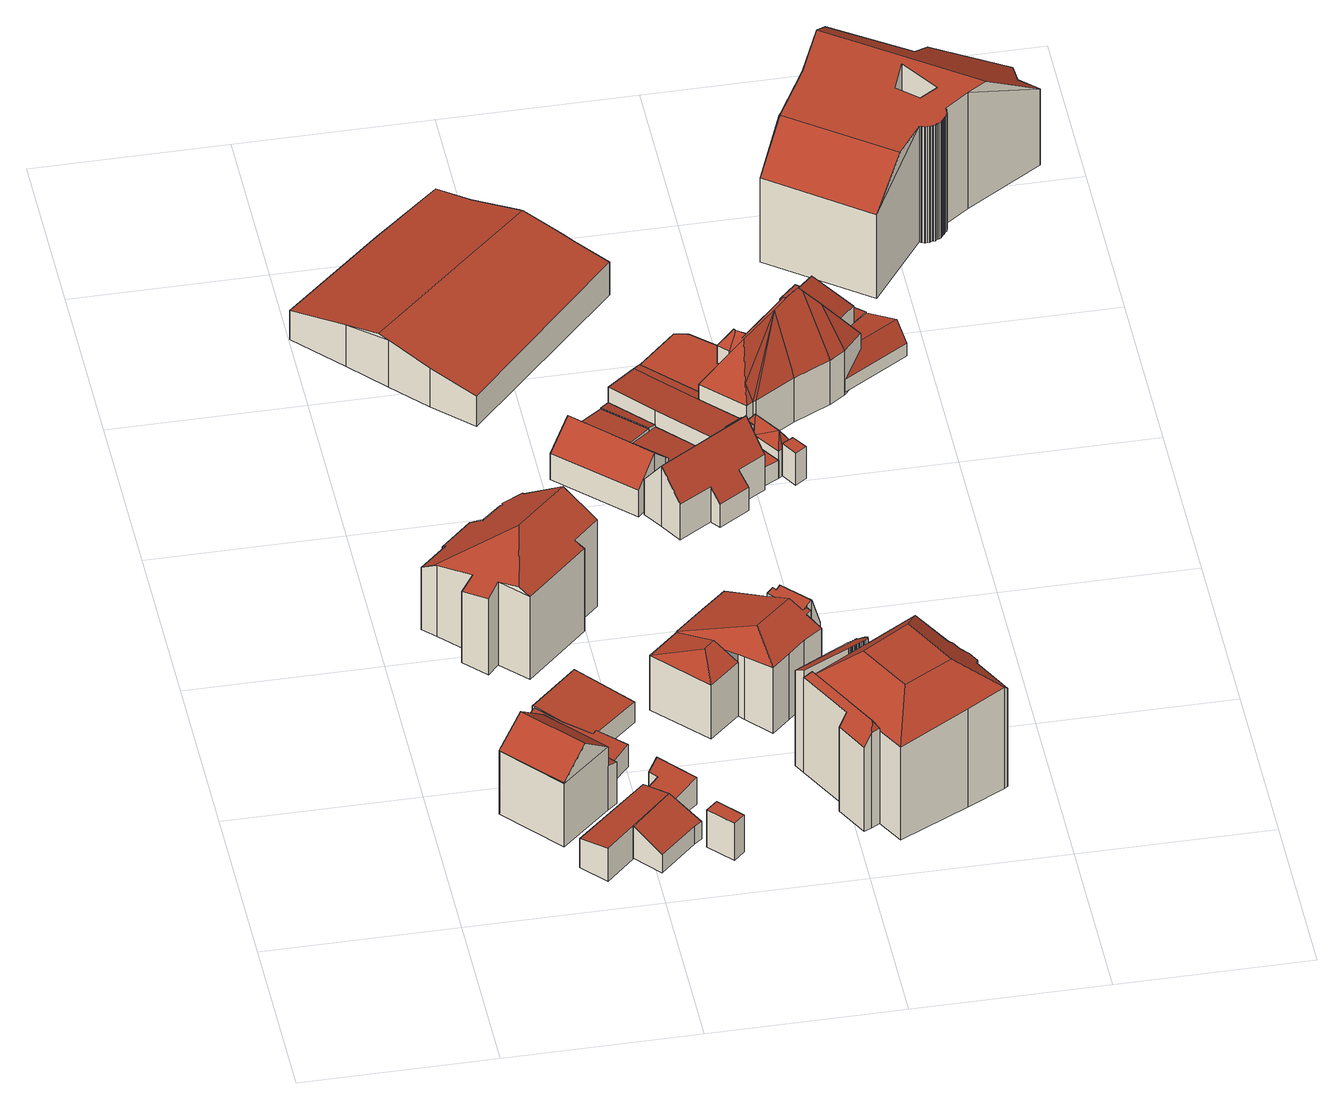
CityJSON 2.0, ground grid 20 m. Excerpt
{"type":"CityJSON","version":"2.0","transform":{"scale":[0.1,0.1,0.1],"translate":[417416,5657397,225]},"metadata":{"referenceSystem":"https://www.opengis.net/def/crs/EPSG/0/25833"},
"CityObjects":{
"building1":{"type":"Building","attributes":{"Gemeindeschluessel":14612000,"Geometrietyp2DReferenz":"3000","function":"31001_9998","roofType":"9999"},"children":["building1-1","building1-2"]},
"building1-1":{"type":"BuildingPart","attributes":{"Dachtyp_tdc":"tdcPolyFlatRoof","Dachneigung":10.13,"QualitaetDacherkennung":56,"Geometrietyp2DReferenz":"3000","measuredHeight":5.42,"roofType":"2100"},"parents":["building1"],"geometry":[{"type":"MultiSurface","lod":"2","boundaries":[[[0,1,2,3]],[[1,4,5,2]],[[4,6,7,5]],[[4,1,0,6]],[[7,3,2,5]]],"semantics":{"surfaces":[{"type":"WallSurface"},{"type":"RoofSurface"},{"type":"GroundSurface"}],"values":[0,0,0,1,2]}}]},
"building1-2":{"type":"BuildingPart","attributes":{"Dachtyp_tdc":"tdcGableRoof","Dachneigung":38.37,"QualitaetDacherkennung":75,"Geometrietyp2DReferenz":"3000","measuredHeight":10.66,"roofType":"3100"},"parents":["building1"],"geometry":[{"type":"MultiSurface","lod":"2","boundaries":[[[8,9,10,11]],[[9,12,3,10]],[[12,0,3]],[[13,14,15,7,6]],[[14,8,11,15]],[[16,17,18,19]],[[12,9,19,18,13]],[[14,17,16,8]],[[13,18,17,14]],[[8,16,19,9]],[[11,10,3,7,15]]],"semantics":{"surfaces":[{"type":"WallSurface"},{"type":"RoofSurface"},{"type":"GroundSurface"}],"values":[0,0,0,0,0,1,1,0,0,0,2]}}]},
"building2":{"type":"Building","attributes":{"Dachtyp_tdc":"tdcPolyFlatRoof","Gemeindeschluessel":14612000,"Dachneigung":7.51,"QualitaetDacherkennung":46,"Geometrietyp2DReferenz":"3000","measuredHeight":4.1,"function":"31001_9998","roofType":"2100"},"geometry":[{"type":"Solid","lod":"2","boundaries":[[[[20,21,22,23,24]],[[25,26,21,20]],[[26,27,22,21]],[[27,28,23,22]],[[28,29,24,23]],[[29,25,20,24]],[[29,28,27,26,25]]]],"semantics":{"surfaces":[{"type":"GroundSurface"},{"type":"WallSurface"},{"type":"RoofSurface"}],"values":[[0,1,1,1,1,1,2]]}}]},
"building3":{"type":"Building","attributes":{"Dachtyp_tdc":"tdcPolyFlatRoof","Gemeindeschluessel":14612000,"Dachneigung":5.76,"QualitaetDacherkennung":72,"Geometrietyp2DReferenz":"3000","measuredHeight":2.83,"function":"31001_9998","roofType":"2100"},"geometry":[{"type":"Solid","lod":"2","boundaries":[[[[30,31,32,33]],[[30,34,35,36,37,38,31]],[[32,39,40,41,42,43,33]],[[31,38,39,32]],[[38,37,40,39]],[[37,36,41,40]],[[36,35,42,41]],[[35,34,43,42]],[[34,30,33,43]]]],"semantics":{"surfaces":[{"type":"WallSurface"},{"type":"RoofSurface"},{"type":"GroundSurface"}],"values":[[0,1,2,0,0,0,0,0,0]]}}]},
"building4":{"type":"Building","attributes":{"Dachtyp_tdc":"tdcPolyFlatRoof","Gemeindeschluessel":14612000,"Dachneigung":26.76,"QualitaetDacherkennung":75,"Geometrietyp2DReferenz":"3000","measuredHeight":4.05,"function":"31001_9998","roofType":"2100"},"geometry":[{"type":"Solid","lod":"2","boundaries":[[[[44,29,45,46]],[[29,28,47,45]],[[28,48,49,47]],[[48,50,51,49]],[[50,44,46,51]],[[50,48,28,29,44]],[[46,45,47,49,51]]]],"semantics":{"surfaces":[{"type":"WallSurface"},{"type":"RoofSurface"},{"type":"GroundSurface"}],"values":[[0,0,0,0,0,1,2]]}}]},
"building5":{"type":"Building","attributes":{"Dachtyp_tdc":"tdcPolyFlatRoof","Gemeindeschluessel":14612000,"Dachneigung":3.5,"QualitaetDacherkennung":76,"Geometrietyp2DReferenz":"3000","measuredHeight":3.07,"function":"31001_9998","roofType":"2100"},"geometry":[{"type":"Solid","lod":"2","boundaries":[[[[52,37,53,54]],[[37,55,56,53]],[[55,57,58,56]],[[57,59,60,58]],[[59,61,62,60]],[[61,63,64,62]],[[63,52,54,64]],[[63,61,59,57,55,37,52]],[[54,53,56,58,60,62,64]]]],"semantics":{"surfaces":[{"type":"WallSurface"},{"type":"RoofSurface"},{"type":"GroundSurface"}],"values":[[0,0,0,0,0,0,0,1,2]]}}]},
"building6":{"type":"Building","attributes":{"Dachtyp_tdc":"tdcFreeFormRoof","Gemeindeschluessel":14612000,"Dachneigung":34.51,"QualitaetDacherkennung":45,"Geometrietyp2DReferenz":"3000","measuredHeight":12.93,"function":"31001_9998","roofType":"5000"},"geometry":[{"type":"Solid","lod":"2","boundaries":[[[[65,66,67,68]],[[66,69,70,67]],[[69,71,72,70]],[[71,73,74,72]],[[73,75,76,74]],[[75,77,78,76]],[[77,79,80,78]],[[79,81,82,80]],[[81,83,84,82]],[[83,85,86,84]],[[85,87,88,86]],[[87,89,90,88]],[[89,91,92,90]],[[91,93,94,92]],[[93,95,96,94]],[[95,97,98,96]],[[97,99,100,98]],[[99,101,102,100]],[[101,65,68,102]],[[79,77,103,104,105,85,83,81]],[[106,104,103,75,73,71,69]],[[106,66,65,101,99,97,95,93,91,89,87,105,104]],[[87,85,105]],[[77,75,103]],[[69,66,106]],[[68,67,70,72,74,76,78,80,82,84,86,88,90,92,94,96,98,100,102]]]],"semantics":{"surfaces":[{"type":"WallSurface"},{"type":"RoofSurface"},{"type":"GroundSurface"}],"values":[[0,0,0,0,0,0,0,0,0,0,0,0,0,0,0,0,0,0,0,1,1,1,0,0,0,2]]}}]},
"building7":{"type":"Building","attributes":{"Dachtyp_tdc":"tdcPolyFlatRoof","Gemeindeschluessel":14612000,"Dachneigung":11.61,"QualitaetDacherkennung":45,"Geometrietyp2DReferenz":"3000","measuredHeight":3.43,"function":"31001_9998","roofType":"2100"},"geometry":[{"type":"Solid","lod":"2","boundaries":[[[[107,108,23,109]],[[108,110,22,23]],[[110,111,112,22]],[[111,113,114,112]],[[113,115,116,114]],[[115,107,109,116]],[[115,113,111,110,108,107]],[[109,23,22,112,114,116]]]],"semantics":{"surfaces":[{"type":"WallSurface"},{"type":"RoofSurface"},{"type":"GroundSurface"}],"values":[[0,0,0,0,0,0,1,2]]}}]},
"building8":{"type":"Building","attributes":{"Dachtyp_tdc":"tdcPolyFlatRoof","Gemeindeschluessel":14612000,"Dachneigung":0,"QualitaetDacherkennung":17,"Geometrietyp2DReferenz":"3000","measuredHeight":4.6,"function":"31001_9998","roofType":"1000"},"geometry":[{"type":"Solid","lod":"2","boundaries":[[[[117,118,119,120]],[[117,121,122,118]],[[119,123,124,120]],[[118,122,123,119]],[[122,121,124,123]],[[121,117,120,124]]]],"semantics":{"surfaces":[{"type":"WallSurface"},{"type":"RoofSurface"},{"type":"GroundSurface"}],"values":[[0,1,2,0,0,0]]}}]},
"building9":{"type":"Building","attributes":{"Gemeindeschluessel":14612000,"Geometrietyp2DReferenz":"3000","function":"31001_9998","roofType":"9999"},"children":["building9-1","building9-2","building9-3"]},
"building9-1":{"type":"BuildingPart","attributes":{"Dachtyp_tdc":"tdcHipAndGableRoof","Dachneigung":14.64,"QualitaetDacherkennung":64,"Geometrietyp2DReferenz":"3000","measuredHeight":7.94,"roofType":"5000"},"parents":["building9"],"geometry":[{"type":"MultiSurface","lod":"2","boundaries":[[[125,126,127,128]],[[126,129,130,127]],[[129,131,132,130]],[[131,133,134,132]],[[129,126,135]],[[126,125,136,137,135]],[[137,138,133,131,129,135]],[[139,128,127,130,132,134]]],"semantics":{"surfaces":[{"type":"WallSurface"},{"type":"RoofSurface"},{"type":"GroundSurface"}],"values":[0,0,0,0,1,1,1,2]}}]},
"building9-2":{"type":"BuildingPart","attributes":{"Dachtyp_tdc":"tdcGableRoof","Dachneigung":69.94,"QualitaetDacherkennung":42,"Geometrietyp2DReferenz":"3000","measuredHeight":9.63,"roofType":"3100"},"parents":["building9"],"geometry":[{"type":"MultiSurface","lod":"2","boundaries":[[[140,141,142,143,144]],[[141,145,146,142]],[[145,147,148,146]],[[147,149,150,148]],[[149,151,152,150]],[[151,153,154,152]],[[153,155,156,157,154]],[[153,151,149,147]],[[147,145,141,140,158,159,160,161,155,153]],[[143,142,146,148,150,152,154,157,162,163]]],"semantics":{"surfaces":[{"type":"WallSurface"},{"type":"RoofSurface"},{"type":"GroundSurface"}],"values":[0,0,0,0,0,0,0,1,1,2]}}]},
"building9-3":{"type":"BuildingPart","attributes":{"Dachtyp_tdc":"tdcHipAndGableRoof","Dachneigung":21.44,"QualitaetDacherkennung":67,"Geometrietyp2DReferenz":"3000","measuredHeight":9.9,"roofType":"5000"},"parents":["building9"],"geometry":[{"type":"MultiSurface","lod":"2","boundaries":[[[156,164,165,157]],[[164,166,167,165]],[[166,168,169,167]],[[168,170,171,169]],[[170,172,173,171]],[[172,174,175,173]],[[174,176,177,175]],[[176,178,125,128,177]],[[179,180,181,134,133]],[[180,182,183,181]],[[182,144,143,183]],[[179,138,184,136,178,176,174,185]],[[174,172,170,168,166,164,156,186,160,187,185]],[[187,158,144,182,180,179,185]],[[143,163,162,157,165,167,169,171,173,175,177,128,139,134,181,183]]],"semantics":{"surfaces":[{"type":"WallSurface"},{"type":"RoofSurface"},{"type":"GroundSurface"}],"values":[0,0,0,0,0,0,0,0,0,0,0,1,1,1,2]}}]},
"building10":{"type":"Building","attributes":{"Dachtyp_tdc":"tdcFreeFormRoof","Gemeindeschluessel":14612000,"Dachneigung":11.47,"QualitaetDacherkennung":46,"Geometrietyp2DReferenz":"3000","measuredHeight":6.07,"function":"31001_9998","roofType":"5000"},"geometry":[{"type":"Solid","lod":"2","boundaries":[[[[188,189,190]],[[191,192,193,194,195,196,197,198,199,200,201,202]],[[203,204,205]],[[189,188,192,191]],[[188,206,193,192]],[[206,207,194,193]],[[207,208,195,194]],[[208,209,196,195]],[[209,204,197,196]],[[204,203,198,197]],[[203,210,199,198]],[[210,211,200,199]],[[211,212,201,200]],[[212,213,202,201]],[[213,189,191,202]],[[209,208,207,206,188,190,205,204]],[[212,211,210,203,205,190,189,213]]]],"semantics":{"surfaces":[{"type":"WallSurface"},{"type":"GroundSurface"},{"type":"RoofSurface"}],"values":[[0,1,0,0,0,0,0,0,0,0,0,0,0,0,0,2,2]]}}]},
"building11":{"type":"Building","attributes":{"Gemeindeschluessel":14612000,"Geometrietyp2DReferenz":"3000","function":"31001_9998","roofType":"9999"},"children":["building11-1","building11-2"]},
"building11-1":{"type":"BuildingPart","attributes":{"Dachtyp_tdc":"tdcPolyFlatRoof","Dachneigung":7.34,"QualitaetDacherkennung":70,"Geometrietyp2DReferenz":"3000","measuredHeight":3.56,"roofType":"2100"},"parents":["building11"],"geometry":[{"type":"MultiSurface","lod":"2","boundaries":[[[214,215,216,217]],[[218,219,220,221]],[[219,222,223,220]],[[222,214,217,223]],[[222,219,218,215,214]],[[217,216,221,220,223]]],"semantics":{"surfaces":[{"type":"WallSurface"},{"type":"RoofSurface"},{"type":"GroundSurface"}],"values":[0,0,0,0,1,2]}}]},
"building11-2":{"type":"BuildingPart","attributes":{"Dachtyp_tdc":"tdcGableRoof","Dachneigung":41.95,"QualitaetDacherkennung":76,"Geometrietyp2DReferenz":"3000","measuredHeight":5.92,"roofType":"3100"},"parents":["building11"],"geometry":[{"type":"MultiSurface","lod":"2","boundaries":[[[224,225,218,221,226]],[[227,216,215]],[[227,228,229,216]],[[228,230,231,229]],[[230,232,233,231]],[[232,234,235,233]],[[234,236,237,235]],[[236,224,226,237]],[[232,230,228,227,225,224]],[[224,236,234,232]],[[226,221,216,229,231,233,235,237]]],"semantics":{"surfaces":[{"type":"WallSurface"},{"type":"RoofSurface"},{"type":"GroundSurface"}],"values":[0,0,0,0,0,0,0,0,1,1,2]}}]},
"building12":{"type":"Building","attributes":{"Gemeindeschluessel":14612000,"Geometrietyp2DReferenz":"3000","function":"31001_9998","roofType":"9999"},"children":["building12-1","building12-2","building12-3"]},
"building12-1":{"type":"BuildingPart","attributes":{"Dachtyp_tdc":"tdcCutTentRoof","Dachneigung":39.2,"QualitaetDacherkennung":50,"Geometrietyp2DReferenz":"3000","measuredHeight":15.43,"roofType":"9999"},"parents":["building12"],"geometry":[{"type":"MultiSurface","lod":"2","boundaries":[[[238,239,240,241]],[[242,243,244,245,246,247,248,249,250,251,252,253,254,255]],[[256,257,243,242]],[[257,258,244,243]],[[258,259,245,244]],[[259,260,246,245]],[[260,261,247,246]],[[261,262,248,247]],[[262,263,249,248]],[[263,264,250,249]],[[264,265,251,250]],[[265,266,252,251]],[[267,268,255,254]],[[268,256,242,255]],[[263,262,261,260,259,258,257,256,268,241,240]],[[265,264,263,240,239]],[[269,266,265,239,238]],[[268,267,269,238,241]]],"semantics":{"surfaces":[{"type":"RoofSurface"},{"type":"GroundSurface"},{"type":"WallSurface"}],"values":[0,1,2,2,2,2,2,2,2,2,2,2,2,2,0,0,0,0]}}]},
"building12-2":{"type":"BuildingPart","attributes":{"Dachtyp_tdc":"tdcFreeFormRoof","Dachneigung":59.52,"QualitaetDacherkennung":19,"Geometrietyp2DReferenz":"3000","measuredHeight":12.8,"roofType":"5000"},"parents":["building12"],"geometry":[{"type":"MultiSurface","lod":"2","boundaries":[[[270,271,272,273]],[[271,274,275,272]],[[274,276,277,275]],[[278,279,280,252,266]],[[279,270,273,280]],[[281,276,282]],[[276,274,271,270,279,283,282]],[[279,278,283]],[[278,281,282,283]],[[273,272,275,277,253,252,280]]],"semantics":{"surfaces":[{"type":"WallSurface"},{"type":"RoofSurface"},{"type":"GroundSurface"}],"values":[0,0,0,0,0,1,1,1,1,2]}}]},
"building12-3":{"type":"BuildingPart","attributes":{"Dachtyp_tdc":"tdcPolyFlatRoof","Dachneigung":32.08,"QualitaetDacherkennung":20,"Geometrietyp2DReferenz":"3000","measuredHeight":12.79,"roofType":"2100"},"parents":["building12"],"geometry":[{"type":"MultiSurface","lod":"2","boundaries":[[[284,285,286,287]],[[285,288,289,286]],[[288,290,291,289]],[[290,292,293,291]],[[292,294,295,293]],[[294,296,297,295]],[[296,298,299,297]],[[298,300,301,299]],[[300,302,303,301]],[[302,304,305,303]],[[304,306,307,305]],[[306,308,309,307]],[[308,310,311,309]],[[310,312,313,311]],[[312,314,315,313]],[[314,316,317,315]],[[316,318,319,317]],[[318,320,319]],[[320,321,322,319]],[[321,323,324,322]],[[325,326,327]],[[326,328,329,327]],[[328,330,331,329]],[[330,332,333,331]],[[332,334,335,333]],[[334,336,267,254,335]],[[337,284,287,277,276]],[[337,336,334,332,330,328,326,325,323,321,320,318,316,314,312,310,308,306,304,302,300,298,296,294,292,290,288,285,284]],[[287,286,289,291,293,295,297,299,301,303,305,307,309,311,313,315,317,319,322,324,327,329,331,333,335,254,253,277]],[[323,325,327,324]]],"semantics":{"surfaces":[{"type":"WallSurface"},{"type":"RoofSurface"},{"type":"GroundSurface"}],"values":[0,0,0,0,0,0,0,0,0,0,0,0,0,0,0,0,0,0,0,0,0,0,0,0,0,0,0,1,2,0]}}]},
"building13":{"type":"Building","attributes":{"Dachtyp_tdc":"tdcPolyFlatRoof","Gemeindeschluessel":14612000,"Dachneigung":18.19,"QualitaetDacherkennung":52,"Geometrietyp2DReferenz":"3000","measuredHeight":3.19,"function":"31001_9998","roofType":"2100"},"geometry":[{"type":"Solid","lod":"2","boundaries":[[[[338,339,340,341]],[[339,342,343,340]],[[342,344,345,343]],[[344,338,341,345]],[[344,342,339,338]],[[341,340,343,345]]]],"semantics":{"surfaces":[{"type":"WallSurface"},{"type":"RoofSurface"},{"type":"GroundSurface"}],"values":[[0,0,0,0,1,2]]}}]},
"building14":{"type":"Building","attributes":{"Dachtyp_tdc":"tdcPolyFlatRoof","Gemeindeschluessel":14612000,"Dachneigung":9.54,"QualitaetDacherkennung":56,"Geometrietyp2DReferenz":"3000","measuredHeight":3.13,"function":"31001_9998","roofType":"2100"},"geometry":[{"type":"Solid","lod":"2","boundaries":[[[[346,347,348,349]],[[347,350,351,348]],[[350,352,353,351]],[[352,354,355,353]],[[354,356,357,355]],[[356,358,359,357]],[[358,346,349,359]],[[358,356,354,352,350,347,346]],[[349,348,351,353,355,357,359]]]],"semantics":{"surfaces":[{"type":"WallSurface"},{"type":"RoofSurface"},{"type":"GroundSurface"}],"values":[[0,0,0,0,0,0,0,1,2]]}}]},
"building15":{"type":"Building","attributes":{"Dachtyp_tdc":"tdcGableRoof","Gemeindeschluessel":14612000,"Dachneigung":49.99,"QualitaetDacherkennung":78,"Geometrietyp2DReferenz":"3000","measuredHeight":7.6,"function":"31001_9998","roofType":"3100"},"geometry":[{"type":"Solid","lod":"2","boundaries":[[[[360,361,362,363]],[[361,364,365,362]],[[364,366,367,365]],[[366,368,369,367]],[[368,370,371,369]],[[370,372,373,371]],[[372,374,375,373]],[[374,376,377,375]],[[376,378,379,377]],[[378,380,381,379]],[[380,382,383,381]],[[382,360,363,383]],[[378,376,374,372,370]],[[370,368,366,364,361,360,382,380,378]],[[363,362,365,367,369,371,373,375,377,379,381,383]]]],"semantics":{"surfaces":[{"type":"WallSurface"},{"type":"RoofSurface"},{"type":"GroundSurface"}],"values":[[0,0,0,0,0,0,0,0,0,0,0,0,1,1,2]]}}]},
"building16":{"type":"Building","attributes":{"Gemeindeschluessel":14612000,"Geometrietyp2DReferenz":"3000","function":"31001_9998","roofType":"9999"},"children":["building16-1","building16-2"]},
"building16-1":{"type":"BuildingPart","attributes":{"Dachtyp_tdc":"tdcPolyFlatRoof","Dachneigung":8.45,"QualitaetDacherkennung":49,"Geometrietyp2DReferenz":"3000","measuredHeight":3.87,"roofType":"2100"},"parents":["building16"],"geometry":[{"type":"MultiSurface","lod":"2","boundaries":[[[384,385,386,387]],[[385,388,389,386]],[[388,390,391,389]],[[390,388,385,384]],[[387,386,389,391]]],"semantics":{"surfaces":[{"type":"WallSurface"},{"type":"RoofSurface"},{"type":"GroundSurface"}],"values":[0,0,0,1,2]}}]},
"building16-2":{"type":"BuildingPart","attributes":{"Dachtyp_tdc":"tdcPolyFlatRoof","Dachneigung":8.36,"QualitaetDacherkennung":64,"Geometrietyp2DReferenz":"3000","measuredHeight":4.54,"roofType":"2100"},"parents":["building16"],"geometry":[{"type":"MultiSurface","lod":"2","boundaries":[[[392,393,391,390]],[[392,394,395,393]],[[394,396,397,395]],[[396,398,399,397]],[[398,400,343,399]],[[400,401,340,343]],[[401,384,387,340]],[[401,400,398,396,394,392,390,384]],[[387,391,393,395,397,399,343,340]]],"semantics":{"surfaces":[{"type":"WallSurface"},{"type":"RoofSurface"},{"type":"GroundSurface"}],"values":[0,0,0,0,0,0,0,1,2]}}]},
"building17":{"type":"Building","attributes":{"Dachtyp_tdc":"tdcPolyFlatRoof","Gemeindeschluessel":14612000,"Dachneigung":8.48,"QualitaetDacherkennung":50,"Geometrietyp2DReferenz":"3000","measuredHeight":4.58,"function":"31001_9998","roofType":"2100"},"geometry":[{"type":"Solid","lod":"2","boundaries":[[[[402,403,404,405]],[[403,406,407,404]],[[406,408,409,407]],[[408,410,411,409]],[[410,402,405,411]],[[410,408,406,403,402]],[[405,404,407,409,411]]]],"semantics":{"surfaces":[{"type":"WallSurface"},{"type":"RoofSurface"},{"type":"GroundSurface"}],"values":[[0,0,0,0,0,1,2]]}}]},
"building18":{"type":"Building","attributes":{"Dachtyp_tdc":"tdcPolyFlatRoof","Gemeindeschluessel":14612000,"Dachneigung":0,"QualitaetDacherkennung":74,"Geometrietyp2DReferenz":"3000","measuredHeight":3.49,"function":"31001_9998","roofType":"1000"},"geometry":[{"type":"Solid","lod":"2","boundaries":[[[[412,413,414,415]],[[413,416,417,414]],[[416,418,419,417]],[[418,420,421,419]],[[420,422,423,421]],[[422,424,425,423]],[[424,426,427,425]],[[426,412,415,427]],[[426,424,422,420,418,416,413,412]],[[415,414,417,419,421,423,425,427]]]],"semantics":{"surfaces":[{"type":"WallSurface"},{"type":"RoofSurface"},{"type":"GroundSurface"}],"values":[[0,0,0,0,0,0,0,0,1,2]]}}]},
"building19":{"type":"Building","attributes":{"Dachtyp_tdc":"tdcPolyFlatRoof","Gemeindeschluessel":14612000,"Dachneigung":0,"QualitaetDacherkennung":40,"Geometrietyp2DReferenz":"3000","measuredHeight":2.25,"function":"31001_9998","roofType":"1000"},"geometry":[{"type":"Solid","lod":"2","boundaries":[[[[428,429,377,381]],[[429,430,431,377]],[[430,432,433,431]],[[432,428,381,433]],[[432,430,429,428]],[[381,377,431,433]]]],"semantics":{"surfaces":[{"type":"WallSurface"},{"type":"RoofSurface"},{"type":"GroundSurface"}],"values":[[0,0,0,0,1,2]]}}]},
"building20":{"type":"Building","attributes":{"Dachtyp_tdc":"tdcFreeFormRoof","Gemeindeschluessel":14612000,"Dachneigung":56.72,"QualitaetDacherkennung":12,"Geometrietyp2DReferenz":"3000","measuredHeight":4.82,"function":"31001_9998","roofType":"5000"},"geometry":[{"type":"Solid","lod":"2","boundaries":[[[[434,435,436,431]],[[435,437,438,436]],[[437,439,440,438]],[[439,441,442,440]],[[441,443,444,442]],[[443,445,446,444]],[[445,447,433,446]],[[447,434,431,433]],[[445,448,447]],[[448,445,443]],[[449,450,448,443,441]],[[449,441,439]],[[451,450,449,439,437]],[[451,437,435]],[[434,450,435]],[[434,448,450]],[[448,434,447]],[[431,436,438,440,442,444,446,433]],[[435,450,451]]]],"semantics":{"surfaces":[{"type":"WallSurface"},{"type":"RoofSurface"},{"type":"GroundSurface"}],"values":[[0,0,0,0,0,0,0,0,1,1,1,1,1,1,1,1,1,2,1]]}}]},
"building21":{"type":"Building","attributes":{"Dachtyp_tdc":"tdcPolyFlatRoof","Gemeindeschluessel":14612000,"Dachneigung":0,"QualitaetDacherkennung":8,"Geometrietyp2DReferenz":"3000","measuredHeight":4.04,"function":"31001_9998","roofType":"1000"},"geometry":[{"type":"Solid","lod":"2","boundaries":[[[[452,453,454,455]],[[453,456,457,454]],[[456,458,459,457]],[[458,452,455,459]],[[458,456,453,452]],[[455,454,457,459]]]],"semantics":{"surfaces":[{"type":"WallSurface"},{"type":"RoofSurface"},{"type":"GroundSurface"}],"values":[[0,0,0,0,1,2]]}}]},
"building22":{"type":"Building","attributes":{"Dachtyp_tdc":"tdcFreeFormRoof","Gemeindeschluessel":14612000,"Dachneigung":56.91,"QualitaetDacherkennung":31,"Geometrietyp2DReferenz":"3000","measuredHeight":12.14,"function":"31001_9998","roofType":"5000"},"geometry":[{"type":"Solid","lod":"2","boundaries":[[[[460,461,462,463]],[[461,464,465,462]],[[464,466,467,465]],[[466,468,469,467]],[[470,466,464]],[[471,472,470,464,461]],[[471,461,460]],[[471,473,472]],[[460,473,471]],[[474,473,460]],[[473,474,475]],[[476,477,478,479,473,475,480]],[[481,476,480,482]],[[481,482,483]],[[484,477,476,481,483,485]],[[486,484,485,487]],[[488,486,487,489]],[[488,489,490]],[[491,478,477,484,486,488,490,492]],[[493,491,492,494]],[[495,493,494,496]],[[497,498,495,496,499]],[[474,460,463,500]],[[497,499,501]],[[498,497,501,502]],[[479,478,491,493,495,498,502,468]],[[470,472,473,479,468,466]],[[468,502,503,469]],[[502,501,504,503]],[[501,499,505,504]],[[499,496,506,505]],[[496,494,507,506]],[[494,492,508,507]],[[492,490,509,508]],[[490,489,510,509]],[[489,487,511,510]],[[487,485,512,511]],[[485,483,513,512]],[[483,482,514,513]],[[482,480,515,514]],[[480,475,516,515]],[[475,474,500,516]],[[469,503,504,505,506,507,508,509,510,511,512,513,514,515,516,500,463,462,465,467]]]],"semantics":{"surfaces":[{"type":"WallSurface"},{"type":"RoofSurface"},{"type":"GroundSurface"}],"values":[[0,0,0,0,1,1,1,1,1,1,1,1,1,1,1,1,1,1,1,1,1,1,0,1,1,1,1,0,0,0,0,0,0,0,0,0,0,0,0,0,0,0,2]]}}]},
"building23":{"type":"Building","attributes":{"Dachtyp_tdc":"tdcPolyFlatRoof","Gemeindeschluessel":14612000,"Dachneigung":3.74,"QualitaetDacherkennung":48,"Geometrietyp2DReferenz":"3000","measuredHeight":3.35,"function":"31001_9998","roofType":"2100"},"geometry":[{"type":"Solid","lod":"2","boundaries":[[[[517,518,509,510]],[[518,519,520,509]],[[519,521,522,520]],[[521,523,524,522]],[[523,525,511,524]],[[525,517,510,511]],[[525,523,521,519,518,517]],[[510,509,520,522,524,511]]]],"semantics":{"surfaces":[{"type":"WallSurface"},{"type":"RoofSurface"},{"type":"GroundSurface"}],"values":[[0,0,0,0,0,0,1,2]]}}]},
"building24":{"type":"Building","attributes":{"Dachtyp_tdc":"tdcFreeFormRoof","Gemeindeschluessel":14612000,"Dachneigung":63.23,"QualitaetDacherkennung":5,"Geometrietyp2DReferenz":"3000","measuredHeight":4.03,"function":"31001_9998","roofType":"5000"},"geometry":[{"type":"Solid","lod":"2","boundaries":[[[[526,527,528,529]],[[527,530,531,528]],[[530,525,532,531]],[[525,533,534,532]],[[533,535,536,534]],[[535,526,529,536]],[[527,526,535,537,538]],[[537,533,525,530,538]],[[530,527,538]],[[535,533,537]],[[529,528,531,532,534,536]]]],"semantics":{"surfaces":[{"type":"WallSurface"},{"type":"RoofSurface"},{"type":"GroundSurface"}],"values":[[0,0,0,0,0,0,1,1,0,0,2]]}}]},
"building25":{"type":"Building","attributes":{"Dachtyp_tdc":"tdcFreeFormRoof","Gemeindeschluessel":14612000,"Dachneigung":36.53,"QualitaetDacherkennung":9,"Geometrietyp2DReferenz":"3000","measuredHeight":14.53,"function":"31001_9998","roofType":"5000"},"geometry":[{"type":"MultiSurface","lod":"2","boundaries":[[[539,540,541,542]],[[540,543,544,541]],[[543,545,546,544]],[[545,547,548,546]],[[549,550,551,552]],[[550,553,554,551]],[[553,555,556,554]],[[547,557,558,548]],[[557,559,560,558]],[[559,561,562,560]],[[561,563,564,562]],[[563,565,566,564]],[[565,567,568,566]],[[567,569,570,568]],[[569,571,572,570]],[[571,573,574,572]],[[573,575,576,574]],[[575,577,578,576]],[[577,579,580,578]],[[579,581,582,580]],[[581,583,584,582]],[[583,585,586,584]],[[585,587,588,586]],[[587,589,590,588]],[[589,591,592,590]],[[591,593,594,592]],[[593,595,596,594]],[[595,597,598,596]],[[597,599,600,598]],[[599,601,602,600]],[[601,603,604,602]],[[603,605,606,604]],[[605,607,608,606]],[[607,609,610,608]],[[609,611,612,610]],[[611,613,614,612]],[[613,615,616,614]],[[615,617,618,616]],[[619,620,621,622]],[[620,623,624,621]],[[623,625,626,624]],[[625,539,542,626]],[[613,627,628,615]],[[629,543,540,539,625,623,620,630]],[[627,611,609,607,605,603,601,599,597,595,593,591,589,587,585,583,581,579,577,575,573,571,569,567,565,563,561,559,557,547,549,555,553,550,549,547,545,629,630,619,617,628]],[[617,615,628]],[[620,619,630]],[[545,543,629]],[[613,611,627]],[[542,541,544,546,548,552,551,554,556,552,548,558,560,562,564,566,568,570,572,574,576,578,580,582,584,586,588,590,592,594,596,598,600,602,604,606,608,610,612,614,616,618,622,621,624,626]],[[617,619,622,618]]],"semantics":{"surfaces":[{"type":"WallSurface"},{"type":"RoofSurface"},{"type":"GroundSurface"}],"values":[0,0,0,0,0,0,0,0,0,0,0,0,0,0,0,0,0,0,0,0,0,0,0,0,0,0,0,0,0,0,0,0,0,0,0,0,0,0,0,0,0,0,1,1,1,0,0,0,0,2,0]}}]}
},
"vertices":[
[128,157,91],[138,166,88],[138,166,36],[128,157,36],[175,123,88],[175,123,36],[165,115,91],[165,115,36],
[61,128,115],[113,174,115],[113,174,36],[61,128,36],[128,157,115],[165,115,115],[113,68,115],[113,68,36],[61,128,116],[113,68,116],[138,91,143],[86,150,143],
[145,8,37],[122,34,37],[197,103,37],[218,79,37],[175,37,37],[145,8,78],[122,34,73],[197,103,73],[218,79,78],[175,37,78],
[177,155,60],[104,234,60],[104,234,35],[177,155,35],[196,176,63],[170,203,63],[166,199,62],[140,223,62],[118,248,62],[118,248,35],[140,223,35],[166,199,35],[170,203,35],[196,176,35],
[198,10,60],[175,37,38],[198,10,38],[218,79,38],[245,53,60],[245,53,38],[237,47,60],[237,47,38],
[166,199,59],[140,223,33],[166,199,33],[118,248,64],[118,248,33],[116,249,64],[116,249,33],[166,296,64],[166,296,33],[215,243,59],[215,243,33],[170,203,59],[170,203,33],
[154,500,120],[154,495,123],[154,495,25],[154,500,25],[214,431,133],[214,431,25],[187,405,133],[187,405,25],[195,397,128],[195,397,25],[130,335,128],[130,335,25],[104,362,129],[104,362,25],[92,349,120],[92,349,25],[70,372,114],[70,372,25],[83,384,123],[83,384,25],[54,415,114],[54,415,25],[41,428,103],[41,428,25],[70,455,103],[70,455,25],[67,458,100],[67,458,25],[100,489,100],[100,489,25],[111,477,112],[111,477,25],[131,495,112],[131,495,25],[133,493,114],[133,493,25],[134,500,110],[134,500,25],[121,345,134],[133,411,155],[52,416,114],[186,461,155],
[250,106,71],[218,79,62],[250,106,37],[197,103,62],[214,118,67],[214,118,37],[207,127,67],[207,127,37],[218,143,71],[218,143,37],
[259,49,86],[281,24,86],[281,24,40],[259,49,40],[247,38,86],[270,13,86],[270,13,40],[247,38,40],
[315,234,100],[283,205,100],[283,205,33],[315,234,33],[233,259,101],[233,259,33],[263,287,101],[263,287,33],[265,289,101],[265,289,33],[284,245,113],[303,247,108],[295,256,113],[267,286,102],[295,256,33],
[356,301,126],[362,306,128],[362,306,33],[356,301,33],[356,301,122],[365,302,128],[365,302,33],[369,306,130],[369,306,33],[379,316,92],[379,316,33],[405,287,93],[405,287,33],[395,278,130],[395,278,33],[390,274,128],[390,274,125],[390,274,33],[362,294,126],[374,282,126],[383,272,126],[385,270,126],[385,270,33],[374,282,33],
[393,271,123],[393,271,33],[388,266,123],[388,266,33],[400,253,114],[400,253,33],[380,237,115],[380,237,33],[362,220,115],[362,220,33],[343,202,115],[343,202,33],[320,228,111],[320,228,33],[315,234,110],[265,289,102],[291,313,102],[291,313,33],[321,340,102],[321,340,33],[295,256,107],[336,248,132],[385,270,125],[374,282,132],
[47,851,60],[81,813,67],[73,822,69],[81,813,8],[47,851,8],[1,901,8],[104,995,8],[173,1055,8],[201,1020,8],[241,981,8],[277,947,8],[286,938,8],[316,910,8],[154,739,8],[115,776,8],[277,947,60],[241,981,68],[244,978,69],[1,901,44],[104,995,44],[173,1055,44],[201,1020,55],[286,938,57],[316,910,49],[154,739,45],[115,776,56],
[305,648,56],[282,625,60],[282,625,24],[305,648,24],[241,665,60],[255,677,58],[255,677,24],[241,665,24],[265,686,56],[265,686,24],
[226,649,84],[241,665,62],[226,649,24],[282,625,62],[314,594,62],[314,594,24],[311,591,66],[311,591,24],[298,578,84],[298,578,24],[278,557,57],[278,557,24],[205,628,57],[205,628,24],
[417,125,188],[447,68,188],[497,93,192],[466,152,192],[505,153,37],[510,155,37],[515,146,37],[524,144,37],[530,132,37],[527,120,37],[549,77,37],[546,75,37],[506,54,37],[433,17,37],[418,45,37],[370,139,37],[430,170,37],[481,197,37],[505,153,164],[510,155,159],[515,146,159],[524,144,153],[530,132,153],[527,120,160],[549,77,160],[546,75,163],[506,54,160],[433,17,153],[418,45,153],[430,170,159],[481,197,164],[370,139,153],
[401,36,142],[383,71,142],[383,71,37],[401,36,37],[391,75,156],[391,75,37],[360,134,156],[360,134,37],[418,45,156],[409,40,156],[409,40,37],[370,139,156],[368,131,165],[411,48,165],
[354,146,156],[412,177,157],[412,177,37],[354,146,37],[413,177,156],[413,177,37],[414,178,156],[414,178,37],[414,179,156],[414,179,37],[415,179,156],[415,179,37],[416,179,156],[416,179,37],[417,180,156],[417,180,37],[418,180,156],[418,180,37],[419,181,156],[419,181,37],[420,181,157],[420,181,37],[421,181,157],[421,181,37],[422,180,157],[422,180,37],[423,180,158],[423,180,37],[424,179,158],[424,179,37],[425,179,159],[425,179,37],[426,178,160],[426,178,37],[427,177,160],[427,177,37],[427,177,161],[428,177,161],[428,177,37],[428,176,162],[428,176,37],[429,175,162],[429,175,163],[429,175,37],[429,174,163],[429,174,37],[430,173,164],[430,173,37],[430,172,164],[430,172,37],[430,171,165],[430,171,37],[430,170,165],[360,134,165],
[265,686,57],[275,699,52],[275,699,25],[265,686,25],[313,656,53],[313,656,25],[305,648,57],[305,648,25],
[282,625,58],[305,648,53],[305,648,28],[282,625,28],[313,656,51],[313,656,28],[358,607,51],[358,607,28],[319,585,59],[319,585,28],[311,591,59],[311,591,28],[314,594,58],[314,594,28],
[375,551,73],[383,541,58],[383,541,29],[375,551,29],[351,521,58],[351,521,29],[344,531,73],[344,531,29],[310,510,73],[310,510,29],[296,533,105],[296,533,29],[283,554,73],[283,554,29],[376,613,73],[376,613,29],[384,601,91],[384,601,29],[390,592,105],[390,592,29],[401,573,79],[401,573,29],[404,569,73],[404,569,29],
[306,730,64],[313,738,62],[313,738,25],[306,730,25],[367,681,62],[367,681,25],[359,673,64],[359,673,25],
[398,632,64],[398,632,25],[392,628,65],[392,628,25],[374,617,68],[374,617,25],[358,607,71],[358,607,25],[313,656,71],[275,699,71],
[374,617,73],[392,628,73],[392,628,30],[374,617,30],[401,612,76],[401,612,30],[384,601,76],[384,601,30],[376,613,74],[376,613,30],
[313,738,61],[354,778,61],[354,778,26],[313,738,26],[368,775,61],[368,775,26],[403,743,61],[403,743,26],[387,727,61],[387,727,26],[397,717,61],[397,717,26],[399,715,61],[399,715,26],[367,681,61],[367,681,26],
[401,573,52],[384,601,52],[401,612,52],[401,612,29],[420,583,52],[420,583,29],
[401,612,63],[392,628,63],[392,628,29],[398,632,63],[398,632,29],[405,637,63],[405,637,29],[408,638,63],[408,638,29],[436,593,63],[436,593,29],[424,586,63],[424,586,29],[420,583,63],[423,596,78],[407,634,68],[405,625,78],[402,626,74],
[424,586,70],[436,593,70],[436,593,30],[424,586,30],[446,577,70],[446,577,30],[434,569,70],[434,569,30],
[405,637,83],[398,632,83],[398,632,28],[405,637,28],[359,673,83],[359,673,28],[367,681,83],[367,681,28],[399,715,83],[399,715,28],[374,673,100],[399,646,100],[403,673,132],[438,700,141],[408,638,83],[451,665,83],[469,720,145],[465,720,149],[459,716,148],[458,716,147],[490,685,83],[487,718,127],[506,696,83],[526,719,83],[465,741,127],[506,740,83],[486,761,127],[527,761,83],[486,796,88],[485,801,83],[483,798,83],[453,716,142],[444,760,83],[450,718,141],[440,762,83],[414,717,102],[413,734,83],[403,727,101],[405,725,101],[403,743,83],[408,638,28],[387,727,83],[397,717,83],[397,717,28],[387,727,28],[403,743,28],[413,734,28],[440,762,28],[444,760,28],[483,798,28],[485,801,28],[527,761,28],[506,740,28],[526,719,28],[506,696,28],[490,685,28],[451,665,28],
[485,801,58],[483,798,58],[465,817,56],[465,817,28],[484,835,56],[484,835,28],[542,775,62],[542,775,28],[527,761,62],
[506,696,47],[526,719,64],[526,719,31],[506,696,31],[506,740,64],[506,740,31],[527,761,31],[542,775,61],[542,775,31],[575,739,47],[575,739,31],[567,748,71],[524,721,71],
[749,1113,60],[738,1029,115],[738,1029,28],[749,1113,28],[755,1002,123],[755,1002,28],[675,950,173],[675,950,28],[649,931,173],[649,931,28],[628,951,173],[647,963,173],[647,963,28],[628,951,28],[620,1004,173],[620,1004,28],[607,970,173],[607,970,28],[650,929,173],[650,929,28],[649,928,173],[649,928,28],[649,926,173],[649,926,28],[649,925,173],[649,925,28],[649,923,173],[649,923,28],[648,922,173],[648,922,28],[648,920,173],[648,920,28],[647,919,173],[647,919,28],[646,918,173],[646,918,28],[645,916,173],[645,916,28],[644,915,173],[644,915,28],[643,914,173],[643,914,28],[642,913,173],[642,913,28],[641,911,173],[641,911,28],[639,910,173],[639,910,28],[637,910,173],[637,910,28],[636,909,173],[636,909,28],[635,908,173],[635,908,28],[633,908,173],[633,908,28],[632,908,173],[632,908,28],[630,907,173],[630,907,28],[629,907,173],[629,907,28],[627,907,173],[627,907,28],[625,907,173],[625,907,28],[624,907,173],[624,907,28],[622,908,173],[622,908,28],[621,908,173],[621,908,28],[619,909,173],[619,909,28],[563,833,133],[563,833,28],[463,908,133],[463,908,28],[492,953,173],[492,953,28],[524,1011,173],[564,1105,146],[564,1105,28],[524,1011,28],[645,1070,131],[645,1070,28],[668,1124,89],[668,1124,28],[594,874,173],[490,951,173],[695,963,173],[549,1070,173]
]}
